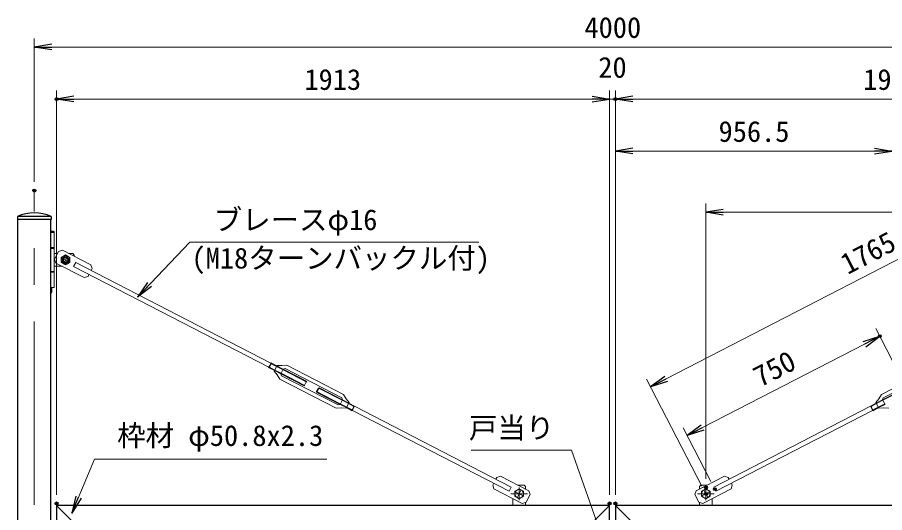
# Model space of a CAD drawing. Units: millimetres, scale not verified. Extents: x -6300 to 6300, y -4455 to 4455.
# Drawn here: x -3380 to -380, y -306 to 1409 of the extents above; entities that cross this region are included whole.
import ezdxf
from ezdxf.enums import TextEntityAlignment as Align

# ---------------------------------------------------------------- set-up
doc = ezdxf.new("R2010")
doc.units = ezdxf.units.MM
doc.header["$LTSCALE"] = 20
doc.header["$PDMODE"] = 32
doc.header["$PDSIZE"] = 10
doc.linetypes.add('DASHED', pattern=[7.5, 6, -1.5])
doc.linetypes.add('USER1', pattern=[50.8, 31.75, -6.35, 6.35, -6.35])
for name, color, linetype, lineweight in [('0-2_D-STR1', 1, 'Continuous', 25), ('0-3_D-STR3', 3, 'Continuous', 13), ('0-4_D-BMK', 2, 'USER1', 13), ('0-6_D-STR-DIM', 7, 'Continuous', 13), ('0-8_Defpoints', 8, 'Continuous', 25), ('0-9_D-STR-TXT', 7, 'Continuous', 13)]:
    doc.layers.add(name, color=color, linetype=linetype, lineweight=lineweight)
doc.layers.add('0-7_0', color=7, linetype='Continuous')
doc.styles.add('ＭＳ ゴシック', font='')
doc.styles.get('ＭＳ ゴシック').set_extended_font_data('MS Gothic')

# ---------------------------------------------------------------- blocks, each defined once
blk = doc.blocks.new('_Open')
at = {"layer": '0-7_0'}
blk.add_line((-20, 3.333), (0, 0), dxfattribs=at)
blk.add_lwpolyline([(-20, -3.333), (0, 0), (-20, 0)], dxfattribs=at)

msp = doc.modelspace()

# ---------------------------------------------------------------- linework, layer by layer
at = {"layer": '0-2_D-STR1'}
for p, q in [((-3262.63, 719.48), (-3380.13, 719.48)), ((-3262.63, 719.48), (-3380.13, 719.48)), ((-3380.13, 719.48), (-3380.13, 709.48)), ((-3262.63, 709.48), (-3380.13, 709.48)), ((-3378.53, -2230.52), (-3378.53, 709.48)), ((-3264.23, -2230.52), (-3264.23, 709.48)), ((-3262.63, 719.48), (-3262.63, 709.48)), ((-3244.38, -280.52), (-3193.58, -331.32)), ((-1331.38, -280.52), (-1382.18, -331.32)), ((-1311.38, -280.52), (-1260.58, -331.32))]:
    msp.add_line(p, q, dxfattribs=at)
for points in [[(-1331.38, -975.52), (-1331.38, -280.52), (-3244.38, -280.52), (-3244.38, -430.52)], [(601.62, -430.52), (601.62, -280.52), (-1311.38, -280.52), (-1311.38, -975.52)]]:
    msp.add_lwpolyline(points, dxfattribs=at)
msp.add_arc((-3321.38, 593.23), 139.25, 65.04567, 114.95433, dxfattribs=at)
at = {"layer": '0-3_D-STR3'}
for p, q in [((-3255.07, 669.48), (-3264.23, 669.48)), ((-3253.07, 667.48), (-3264.23, 667.48)), ((-3253.06, 664.48), (-3264.23, 664.48)), ((-3255.07, 669.48), (-3253.07, 667.48)), ((-3253.07, 664.48), (-3253.07, 667.48)), ((-3253.06, 612.48), (-3264.23, 612.48)), ((-3253.06, 609.48), (-3264.23, 609.48)), ((-3241.09, 591.48), (-3253.06, 591.48)), ((-3188.06, 591.48), (-3201.17, 591.48)), ((-3183.06, 586.48), (-3188.06, 591.48)), ((-3183.06, 586.48), (-3183.06, 582.13)), ((-3224.94, 547.48), (-3253.06, 547.48)), ((-3253.06, 529.48), (-3264.23, 529.48)), ((-3253.06, 526.48), (-3264.23, 526.48)), ((-3264.23, 453.36), (-3260.56, 459.48)), ((-2481.43, 204.08), (-2491.52, 184.53)), ((-2460.13, 190.83), (-2468.39, 174.84)), ((-2460.13, 190.83), (-2453.39, 192.98)), ((-2257.92, 92.04), (-2453.39, 192.98)), ((-2251.95, 103.59), (-2447.43, 204.53)), ((-390.81, 103.59), (-195.33, 204.53)), ((-384.85, 92.04), (-189.37, 192.98)), ((-2276.73, 55.61), (-2472.2, 156.55)), ((-2468.39, 174.84), (-2466.24, 168.1)), ((-2270.76, 67.16), (-2466.24, 168.1)), ((-2255.77, 85.3), (-2257.92, 92.04)), ((-386.99, 85.3), (-384.85, 92.04)), ((-2264.03, 69.31), (-2270.76, 67.16)), ((-2255.77, 85.3), (-2264.03, 69.31)), ((-2232.64, 75.61), (-2242.73, 56.06)), ((-410.13, 75.61), (-400.03, 56.06)), ((-386.99, 85.3), (-378.74, 69.31)), ((-1627.38, -210.52), (-1647.99, -210.52)), ((-1015.38, -210.52), (-994.77, -210.52)), ((-1666.38, -280.52), (-1666.38, -257.3)), ((-976.38, -280.52), (-976.38, -257.3)), ((-1622.38, -280.52), (-1666.38, -280.52)), ((-1622.38, -280.52), (-1622.38, -270.61)), ((-1020.38, -280.52), (-1020.38, -270.61)), ((-1020.38, -280.52), (-976.38, -280.52))]:
    msp.add_line(p, q, dxfattribs=at)
at = {"layer": '0-3_D-STR3', "color": 4}
for p, q in [((-3223.8, 603.16), (-3237.27, 598.87)), ((-3223.8, 603.16), (-3126.06, 552.7)), ((-3251.04, 572.21), (-3237.27, 598.87)), ((-3251.04, 572.21), (-3246.74, 558.74)), ((-3246.74, 558.74), (-3149, 508.27)), ((-3185.64, 546.28), (-3178.27, 560.56)), ((-3185.64, 546.28), (-2510.36, 197.58)), ((-3178.27, 560.56), (-2502.98, 211.88)), ((-3126.06, 552.7), (-3121.76, 539.22)), ((-3149, 508.27), (-3135.53, 512.57)), ((-3135.53, 512.57), (-3132.33, 518.75)), ((-3135.53, 512.57), (-3135.33, 512.57)), ((-3124.96, 533.03), (-3121.76, 539.22)), ((-2502.54, 212.73), (-2510.8, 196.73)), ((-2502.54, 212.73), (-2482.34, 202.3)), ((-2501.94, 209.98), (-2502.54, 212.73)), ((-2508.21, 197.84), (-2510.8, 196.73)), ((-2510.8, 196.73), (-2490.6, 186.31)), ((-2501.94, 209.98), (-2508.21, 197.84)), ((-2508.21, 197.84), (-2489.61, 188.23)), ((-2501.94, 209.98), (-2483.34, 200.37)), ((-2461.14, 188.91), (-2379.13, 146.58)), ((-2460.14, 190.84), (-2380.07, 149.49)), ((-2468.4, 174.84), (-2388.33, 133.5)), ((-2467.4, 176.77), (-2385.41, 134.43)), ((-2380.07, 149.49), (-2388.33, 133.5)), ((-2385.41, 134.43), (-2388.33, 133.5)), ((-2380.07, 149.49), (-2379.13, 146.58)), ((-2335.83, 126.64), (-2344.09, 110.65)), ((-2338.75, 125.71), (-2256.75, 83.37)), ((-2335.83, 126.64), (-2255.76, 85.3)), ((-306.93, 126.64), (-387.01, 85.3)), ((-304.01, 125.71), (-386.01, 83.37)), ((-2345.02, 113.57), (-2263.02, 71.23)), ((-2264.01, 69.31), (-2344.09, 110.65)), ((-2234.54, 71.9), (-2215.94, 62.3)), ((-2233.54, 73.83), (-2213.36, 63.41)), ((-2215.94, 62.3), (-2222.21, 50.16)), ((-2213.36, 63.41), (-2221.62, 47.41)), ((-2215.94, 62.3), (-2213.36, 63.41)), ((-1671.79, -217.32), (-2213.8, 62.55)), ((-970.97, -217.32), (-428.96, 62.55)), ((-409.22, 73.83), (-429.4, 63.41)), ((-429.4, 63.41), (-421.14, 47.41)), ((-426.82, 62.3), (-429.4, 63.41)), ((-408.22, 71.9), (-426.82, 62.3)), ((-426.82, 62.3), (-420.55, 50.16)), ((-2241.8, 57.84), (-2221.62, 47.41)), ((-2240.81, 59.76), (-2222.21, 50.16)), ((-2222.21, 50.16), (-2221.62, 47.41)), ((-1679.17, -231.6), (-2221.17, 48.27)), ((-963.6, -231.6), (-421.59, 48.27)), ((-400.96, 57.84), (-421.14, 47.41)), ((-420.55, 50.16), (-421.14, 47.41)), ((-401.96, 59.76), (-420.55, 50.16)), ((-1708.44, -179.31), (-1721.91, -183.61)), ((-1610.7, -229.78), (-1708.44, -179.31)), ((-1032.06, -229.78), (-934.32, -179.31)), ((-934.32, -179.31), (-920.85, -183.61)), ((-1735.67, -210.26), (-1732.48, -204.07)), ((-1725.11, -189.79), (-1721.91, -183.61)), ((-917.66, -189.79), (-920.85, -183.61)), ((-907.09, -210.26), (-910.28, -204.07)), ((-1735.67, -210.26), (-1735.47, -210.26)), ((-1731.38, -223.73), (-1735.67, -210.26)), ((-1633.64, -274.2), (-1731.38, -223.73)), ((-1679.17, -231.6), (-1671.79, -217.32)), ((-1610.7, -229.78), (-1606.4, -243.25)), ((-1032.06, -229.78), (-1036.36, -243.25)), ((-1009.12, -274.2), (-911.38, -223.73)), ((-963.6, -231.6), (-970.97, -217.32)), ((-911.38, -223.73), (-907.09, -210.26)), ((-907.09, -210.26), (-906.89, -210.26)), ((-1620.16, -269.91), (-1633.64, -274.2)), ((-1620.16, -269.91), (-1606.4, -243.25)), ((-1022.6, -269.91), (-1036.36, -243.25)), ((-1022.6, -269.91), (-1009.12, -274.2))]:
    msp.add_line(p, q, dxfattribs=at)
at = {"layer": '0-3_D-STR3', "linetype": 'DASHED'}
for p, q in [((-2490.6, 186.31), (-2468.39, 174.84)), ((-2489.61, 188.23), (-2467.39, 176.76)), ((-2483.34, 200.37), (-2461.13, 188.9)), ((-2482.34, 202.3), (-2460.13, 190.83)), ((-2241.81, 57.84), (-2264.03, 69.31)), ((-2240.82, 59.77), (-2263.03, 71.24)), ((-2234.55, 71.91), (-2256.76, 83.38)), ((-2233.55, 73.83), (-2255.77, 85.3)), ((-409.21, 73.83), (-386.99, 85.3)), ((-408.21, 71.91), (-386, 83.38)), ((-401.94, 59.77), (-379.73, 71.24)), ((-400.95, 57.84), (-378.74, 69.31))]:
    msp.add_line(p, q, dxfattribs=at)
at = {"layer": '0-3_D-STR3'}
for points in [[(-3253.06, 664.48), (-3253.06, 474.48), (-3264.23, 474.48)], [(-3260.56, 474.48), (-3260.56, 459.48), (-3264.23, 459.48)], [(-2491.52, 184.53), (-2481.4, 171.43), (-2472.2, 156.55)], [(-2481.43, 204.08), (-2464.89, 203.41), (-2447.43, 204.53)], [(-2232.64, 75.61), (-2242.75, 88.71), (-2251.95, 103.59)], [(-410.13, 75.61), (-400.01, 88.71), (-390.81, 103.59)], [(-2242.73, 56.06), (-2259.27, 56.73), (-2276.73, 55.61)], [(-400.03, 56.06), (-383.49, 56.73), (-366.03, 55.61)], [(-1622.38, -223.74), (-1622.38, -215.52), (-1627.38, -210.52)], [(-1020.38, -223.74), (-1020.38, -215.52), (-1015.38, -210.52)]]:
    msp.add_lwpolyline(points, dxfattribs=at)
at = {"layer": '0-3_D-STR3', "linetype": 'DASHED'}
msp.add_lwpolyline([(-3213.06, 586.8), (-3228.06, 578.14), (-3228.06, 560.82), (-3213.06, 552.16), (-3198.06, 560.82), (-3198.06, 578.14)], close=True, dxfattribs=at)
at = {"layer": '0-3_D-STR3', "color": 4}
msp.add_lwpolyline([(-2335.83, 126.64), (-2338.75, 125.71), (-2345.02, 113.57), (-2344.09, 110.65)], dxfattribs=at)
at = {"layer": '0-3_D-STR3'}
for points in [[(-1644.38, -223.2), (-1629.38, -231.86), (-1629.38, -249.18), (-1644.38, -257.84), (-1659.38, -249.18), (-1659.38, -231.86)], [(-998.38, -223.2), (-1013.38, -231.86), (-1013.38, -249.18), (-998.38, -257.84), (-983.38, -249.18), (-983.38, -231.86)]]:
    msp.add_lwpolyline(points, close=True, dxfattribs=at)
at = {"layer": '0-3_D-STR3', "linetype": 'DASHED'}
for radius in [15, 10, 7.83]:
    msp.add_circle((-3213.06, 569.48), radius, dxfattribs=at)
at = {"layer": '0-3_D-STR3', "color": 4, "linetype": 'DASHED'}
msp.add_circle((-3213.06, 569.48), 11, dxfattribs=at)
at = {"layer": '0-3_D-STR3'}
for centre in [(-1644.38, -240.52), (-998.38, -240.52)]:
    msp.add_circle(centre, 15, dxfattribs=at)
at = {"layer": '0-4_D-BMK'}
for p, q in [((-3321.38, -2310.52), (-3321.38, 809.48)), ((-3227.27, 576.82), (-3198.84, 562.14)), ((-3220.4, 555.26), (-3205.71, 583.7)), ((-1630.16, -247.86), (-1658.6, -233.18)), ((-1651.72, -254.74), (-1637.04, -226.3)), ((-1644.38, -262.07), (-1644.38, -218.96)), ((-1012.6, -247.86), (-984.16, -233.18)), ((-991.04, -254.74), (-1005.72, -226.3)), ((-998.38, -262.07), (-998.38, -218.96)), ((-1615.27, -240.52), (-1673.5, -240.52)), ((-1027.5, -240.52), (-969.27, -240.52))]:
    msp.add_line(p, q, dxfattribs=at)
at = {"layer": '0-6_D-STR-DIM'}
for p, q in [((-3321.38, 839.48), (-3321.38, 1336.48)), ((-3261.38, 1306.48), (618.62, 1306.48)), ((-3244.38, -243.52), (-3244.38, 1156.48)), ((-1331.38, -243.52), (-1331.38, 1156.48)), ((-1331.38, -243.52), (-1331.38, 1156.48)), ((-1311.38, -243.52), (-1311.38, 1156.48)), ((-1311.38, -243.52), (-1311.38, 1156.48)), ((-1391.38, 1126.48), (-3184.38, 1126.48)), ((-1391.38, 1126.48), (-1451.38, 1126.48)), ((-1331.38, 1126.48), (-1311.38, 1126.48)), ((-1251.38, 1126.48), (-1191.38, 1126.48)), ((-1251.38, 1126.48), (541.62, 1126.48)), ((-1311.38, -243.52), (-1311.38, 976.48)), ((-1251.38, 946.48), (-414.88, 946.48)), ((-1136.33, 157.43), (325.72, 912.32)), ((-998.38, -188.96), (-998.38, 764.38)), ((-938.38, 734.38), (541.62, 734.38)), ((-314.64, 146.3), (-410.48, 331.91)), ((-1009.81, -11.33), (-450.03, 277.72)), ((-1012.14, -213.86), (-1203.4, 156.56)), ((-981.05, -197.81), (-1076.89, -12.2))]:
    msp.add_line(p, q, dxfattribs=at)
at = {"layer": '0-8_Defpoints'}
for p in [(-3244.38, 1126.48), (-1311.38, 1126.48), (-3321.38, 809.48), (-396.72, 305.25), (-998.38, -218.96), (-998.38, -240.52), (-967.28, -224.46), (-3244.38, -273.52), (-1331.38, -273.52), (-1311.38, -273.52)]:
    msp.add_point(p, dxfattribs=at)
at = {"layer": '0-9_D-STR-TXT'}
for points in [[(-1783.74, 631.2), (-2783.35, 631.2), (-2962.79, 441.96)], [(-1810.49, -88.91), (-1463.04, -88.91), (-1321.85, -492.43)], [(-2309.66, -120.64), (-3113.58, -120.64), (-3190.68, -305.63)]]:
    msp.add_lwpolyline(points, dxfattribs=at)

# ---------------------------------------------------------------- block references
at = {"layer": '0-6_D-STR-DIM', "xscale": 3, "yscale": 3}
for p, rotation in [((-3321.38, 1306.48), 180), ((-3244.38, 1126.48), 180), ((-1311.38, 1126.48), 180), ((-1311.38, 1126.48), 180), ((-1311.38, 946.48), 180), ((-998.38, 734.38), 180), ((-396.72, 305.25), 27.30999), ((-1189.64, 129.9), 207.30843), ((-1063.12, -38.85), 207.30999)]:
    msp.add_blockref('_Open', p, dxfattribs=dict(at, rotation=rotation))
for p in [(-1331.38, 1126.48), (-1331.38, 1126.48), (-354.88, 946.48)]:
    msp.add_blockref('_Open', p, dxfattribs=at)
at = {"layer": '0-9_D-STR-TXT', "xscale": 3, "yscale": 3}
for p, rotation in [((-2964.17, 440.51), 226.52261), ((-3191.45, -307.48), 247.37452)]:
    msp.add_blockref('_Open', p, dxfattribs=dict(at, rotation=rotation))

# ---------------------------------------------------------------- texts
at = {"layer": '0-6_D-STR-DIM', "style": 'ＭＳ ゴシック'}
for s, p in [('4000', (-1418.51, 1316.6)), ('20', (-1370.51, 1178.6)), ('1913', (-2387.26, 1136.6)), ('1913', (-454.26, 1136.6)), ('956.5', (-954.59, 956.6))]:
    msp.add_text(s, height=72.14, dxfattribs=at).set_placement(p, align=Align.BOTTOM_LEFT)
for s, rotation, p in [('1765', 27.308, (-498.25, 498.28)), ('750', 27.31, (-800.54, 108.13))]:
    msp.add_text(s, height=72.14, rotation=rotation, dxfattribs=at).set_placement(p, align=Align.BOTTOM_LEFT)
at = {"layer": '0-9_D-STR-TXT', "style": 'ＭＳ ゴシック'}
for s, p in [('ブレースφ16', (-2700.89, 650.91)), ('(M18ターンバックル付)', (-2777.84, 518.01)), ('戸当り', (-1818.1, -69.65)), ('枠材 φ50.8x2.3', (-3034.91, -96.44))]:
    msp.add_text(s, height=72.14, dxfattribs=at).set_placement(p, align=Align.BOTTOM_LEFT)

doc.saveas('drawing.dxf')
